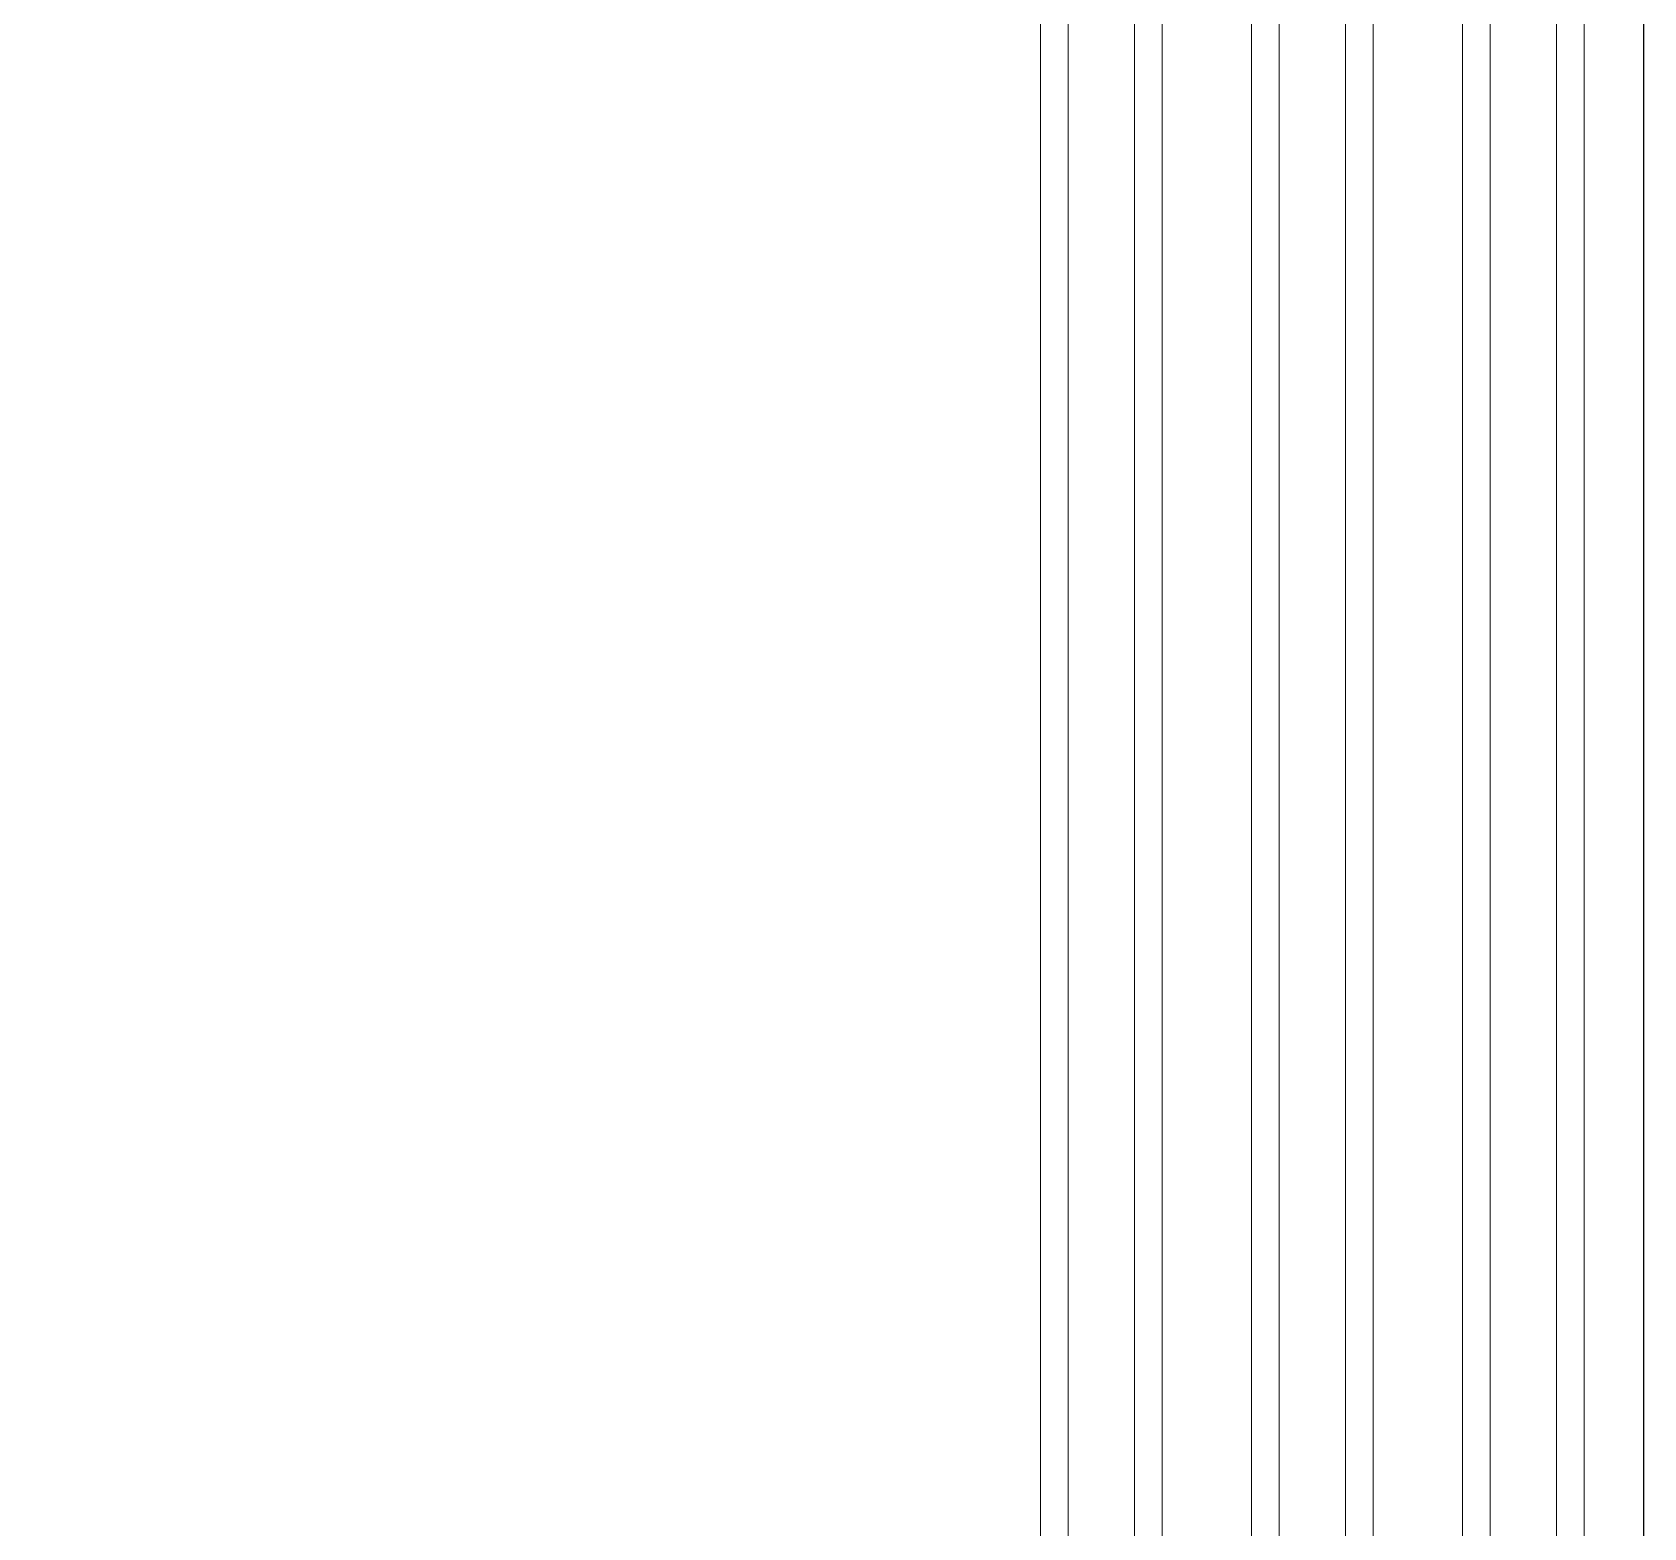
# Model space of a CAD drawing. Header units: centimetres. Extents: x 405464 to 563355, y 50011 to 66875.
# Drawn here: x 518299.13 to 518328.27, y 52690.28 to 52717.33 of the extents above; entities that cross this region are included whole.
import ezdxf
from ezdxf.enums import TextEntityAlignment as Align

# ---------------------------------------------------------------- set-up
doc = ezdxf.new("R2010")
doc.units = ezdxf.units.CM
doc.layers.get('0').update_dxf_attribs({"lineweight": 9})
for name, color, linetype, lineweight in [('0-KRCN-MİMARİ-220526', 8, 'Continuous', 9), ('A_Pencere Doğrama-Ex', 140, 'Continuous', 15), ('GC_Cephe_Sandvic_Panel', 151, 'Continuous', 25), ('M00_Mahal_No$0$MH_Alan', 51, 'Continuous', 9)]:
    doc.layers.add(name, color=color, linetype=linetype, lineweight=lineweight)
doc.styles.add('M00_Mahal_No$0$Kalin01', font='swissk.ttf')
doc.styles.add('M00_Mahal_No$0$Normal', font='swiss.ttf')
doc.styles.add('MAHAL', font='swissc.ttf')

# ---------------------------------------------------------------- blocks, each defined once
blk = doc.blocks.new('1_etap')
at = {"color": 8}
for points in [[(1429.591, 97.05), (1429.591, 415.6), (1429.091, 415.6), (1429.091, 97.05)], [(1431.291, 97.05), (1431.291, 415.6), (1430.791, 415.6), (1430.791, 97.05)], [(1433.406, 97.05), (1433.406, 415.6), (1432.906, 415.6), (1432.906, 97.05)], [(1435.106, 97.05), (1435.106, 415.6), (1434.606, 415.6), (1434.606, 97.05)], [(1437.221, 97.05), (1437.221, 415.62), (1436.721, 415.62), (1436.721, 97.05)], [(1438.921, 97.05), (1438.921, 415.62), (1438.421, 415.62), (1438.421, 97.05)]]:
    blk.add_lwpolyline(points, close=True, dxfattribs=at)
at = {"layer": 'GC_Cephe_Sandvic_Panel', "color": 8}
blk.add_line((1440, 19.969), (1440, 900.031), dxfattribs=at)
at = {"color": 8, "linetype": 'ByBlock', "lineweight": -2}
for tag, height, style, p in [('MAHALNO', 15.68, 'M00_Mahal_No$0$Kalin01', (-1403.518, 5182.999, -22.72)), ('MAHALADI', 25.088, 'M00_Mahal_No$0$Normal', (-1403.518, 5151.639, -22.72)), ('MAHALNO', 9.8, 'M00_Mahal_No$0$Kalin01', (-1049.836, 5038.219)), ('MAHALADI', 15.68, 'M00_Mahal_No$0$Normal', (-1049.836, 5018.619)), ('MAHALNO', 19.6, 'M00_Mahal_No$0$Kalin01', (585.191, 4515.867)), ('MAHALADI', 31.36, 'M00_Mahal_No$0$Normal', (585.191, 4476.667)), ('MAHALNO', 19.6, 'M00_Mahal_No$0$Kalin01', (543.648, 3917.935)), ('MAHALADI', 31.36, 'M00_Mahal_No$0$Normal', (543.648, 3878.735)), ('MAHALNO', 19.6, 'M00_Mahal_No$0$Kalin01', (175.42, 3438.172)), ('MAHALADI', 31.36, 'M00_Mahal_No$0$Normal', (175.42, 3398.972)), ('MAHALNO', 15.68, 'M00_Mahal_No$0$Kalin01', (662.5, 3278.679)), ('MAHALADI', 25.088, 'M00_Mahal_No$0$Normal', (662.5, 3247.319)), ('MAHALNO', 9.8, 'M00_Mahal_No$0$Kalin01', (928.42, 2524.929)), ('MAHALADI', 15.68, 'M00_Mahal_No$0$Normal', (928.42, 2505.329)), ('MAHALNO', 19.6, 'M00_Mahal_No$0$Kalin01', (683.014, 1295.866)), ('MAHALADI', 31.36, 'M00_Mahal_No$0$Normal', (683.014, 1256.666))]:
    blk.add_attdef(tag, text='', height=height, dxfattribs=dict(at, style=style)).set_placement(p, align=Align.MIDDLE_CENTER)
at = {"layer": 'A_Pencere Doğrama-Ex', "color": 8, "style": 'MAHAL'}
for p in [(163.408, 4608.463), (585.696, 4362.453), (584.071, 3781.103), (404.743, 3207.042), (477.619, 2356.773), (647.127, 1093.283), (160.829, 91.106)]:
    blk.add_attdef('KOT', p, '', height=10, dxfattribs=at)
at = {"layer": 'M00_Mahal_No$0$MH_Alan', "color": 8, "style": 'M00_Mahal_No$0$Normal'}
for height, p in [(25.088, (-1403.518, 5114.007, -22.72)), (15.68, (-1049.836, 4995.099)), (31.36, (585.191, 4429.627)), (31.36, (543.648, 3831.695)), (31.36, (175.42, 3351.932)), (25.088, (662.5, 3209.687)), (15.68, (928.42, 2481.809)), (31.36, (683.014, 1209.626))]:
    blk.add_attdef('ALAN', text='', height=height, dxfattribs=at).set_placement(p, align=Align.MIDDLE_CENTER)
blk = doc.blocks.new('A$C9e52caec')
at = {"color": 8}
blk.add_blockref('1_etap', (12530, 57), dxfattribs=at)
at = {"color": 8, "ltscale": 10}
blk.add_lwpolyline([(12564.5, 4737), (13970, 4737), (13970, 77), (12564.5, 77)], close=True, dxfattribs=at)

msp = doc.modelspace()

# ---------------------------------------------------------------- block references
at = {"layer": '0-KRCN-MİMARİ-220526', "rotation": 359.999999999997}
msp.add_blockref('A$C9e52caec', (504358.269, 52262.368, 73.999), dxfattribs=at)

doc.saveas('drawing.dxf')
